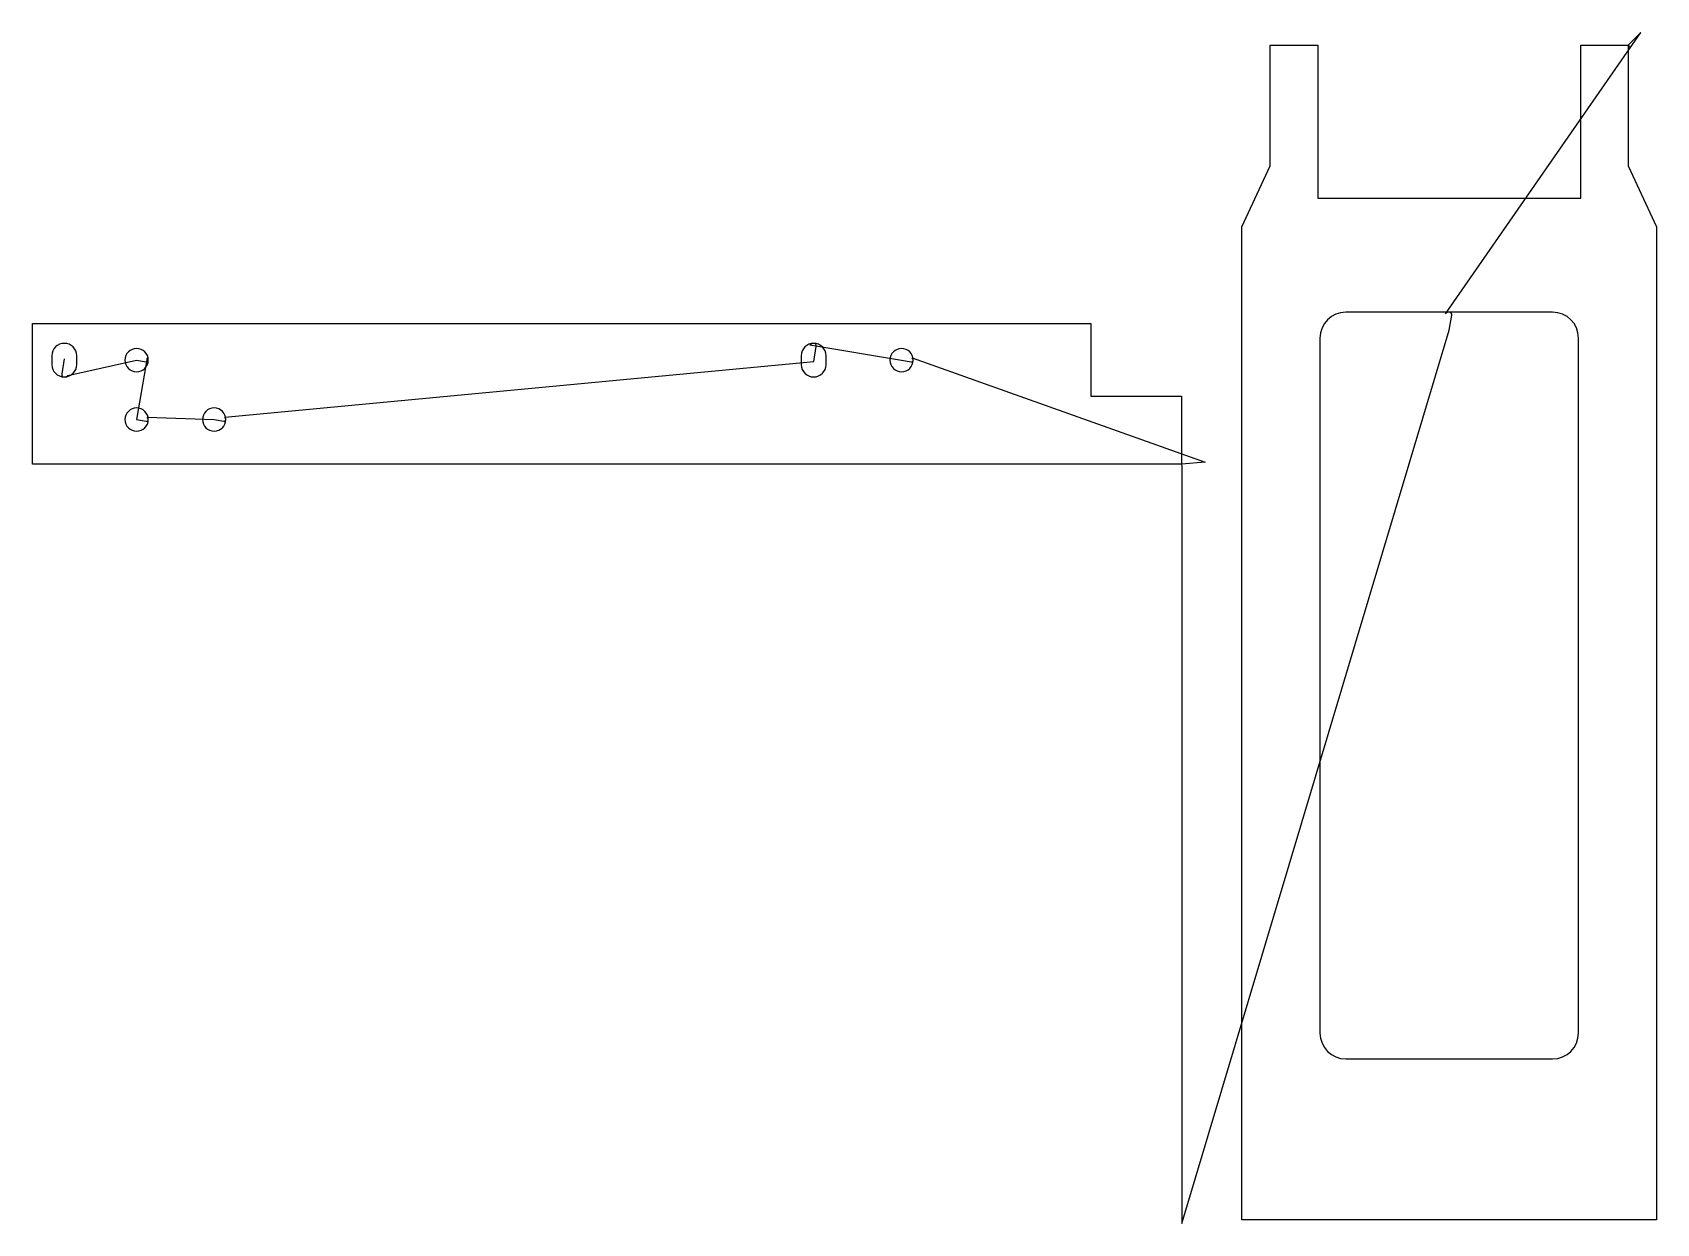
# Model space of a CAD drawing. Header units: metres. Extents: x 8 to 3150, y 0 to 2305.
import ezdxf

# ---------------------------------------------------------------- set-up
doc = ezdxf.new("R2010")
doc.units = ezdxf.units.M

msp = doc.modelspace()

# ---------------------------------------------------------------- linework, layer by layer
at = {"layer": 'TOOL_0'}
for p, q in [((2742.178, 1760.513), (3120.2, 2304.795)), ((3120.2, 2304.795), (3095.452, 2280.046)), ((2403.252, 2046.79), (2403.252, 2280.046)), ((2403.252, 2280.046), (2494.852, 2280.046)), ((2494.852, 2280.046), (2494.852, 1984.296)), ((3003.852, 1984.296), (3003.852, 2280.046)), ((3003.852, 2280.046), (3095.452, 2280.046)), ((3095.452, 2280.046), (3095.452, 2046.79)), ((3095.452, 2280.046), (3098.988, 2276.51)), ((2348.252, 1928.79), (2403.252, 2046.79)), ((3095.452, 2046.79), (3150.452, 1928.79)), ((2494.852, 1984.296), (3003.852, 1984.296)), ((2348.252, 7.046), (2348.252, 1928.79)), ((3150.452, 1928.79), (3150.452, 7.046)), ((2749.352, 1763.546), (2549.352, 1763.546)), ((2949.352, 1763.546), (2749.352, 1763.546)), ((8.292, 1469.741), (8.292, 1741.741)), ((8.292, 1741.741), (2056.292, 1741.741)), ((2056.292, 1741.741), (2056.292, 1601.241)), ((2231.951, 0), (2749.352, 1728.546)), ((2749.352, 1728.546), (2754.282, 1757.713)), ((1512.618, 1700.209), (1689.792, 1670.741)), ((1519.792, 1668.242), (1524.722, 1697.409)), ((2499.352, 1713.546), (2499.352, 368.546)), ((2999.352, 368.546), (2999.352, 1713.546)), ((45.792, 1679.242), (45.792, 1662.242)), ((69.792, 1673.241), (64.862, 1644.075)), ((76.966, 1641.275), (209.792, 1670.742)), ((93.792, 1662.242), (93.792, 1679.242)), ((230.342, 1675.354), (209.792, 1555.742)), ((209.792, 1670.742), (228.542, 1667.573)), ((380.342, 1560.354), (1519.792, 1668.242)), ((1495.792, 1679.242), (1495.792, 1662.242)), ((1543.792, 1662.242), (1543.792, 1679.242)), ((1689.792, 1670.741), (1708.542, 1667.572)), ((1710.342, 1675.353), (2276.865, 1473)), ((2056.292, 1601.241), (2231.292, 1601.241)), ((2231.292, 1601.241), (2231.292, 1469.741)), ((209.792, 1555.742), (228.542, 1552.573)), ((230.342, 1560.354), (359.792, 1555.742)), ((359.792, 1555.742), (378.542, 1552.573)), ((2231.292, 1469.741), (8.292, 1469.741)), ((2276.865, 1473), (2231.292, 1469.741)), ((2231.292, 1469.741), (2231.951, 1465.164)), ((2231.951, 1465.164), (2231.951, 0)), ((2549.352, 318.546), (2949.352, 318.546)), ((3150.452, 7.046), (2348.252, 7.046))]:
    msp.add_line(p, q, dxfattribs=at)
for centre, radius, start, end in [((2549.352, 1713.546), 50, 90, 180), ((2749.352, 1753.546), 10, 90, 135.838652), ((2749.352, 1758.546), 5, 350.409571, 90), ((2949.352, 1713.546), 50, 0, 90), ((69.792, 1679.242), 24, 0, 180), ((1519.792, 1679.242), 24, 90, 180), ((1519.792, 1693.242), 10, 90, 135.838652), ((1519.792, 1698.242), 5, 350.409571, 90), ((1519.792, 1679.242), 24, 0, 90), ((209.792, 1670.742), 22.5, 0, 180), ((209.792, 1670.742), 22.5, 180, 0), ((229.078, 1670.742), 3.214, 260.399934, 0), ((225.863, 1670.742), 6.429, 0, 45.838169), ((1689.792, 1670.741), 22.5, 0, 180), ((1689.792, 1670.741), 22.5, 180, 0), ((1709.078, 1670.741), 3.214, 260.399934, 0), ((1705.863, 1670.741), 6.429, 0, 45.838169), ((69.792, 1662.242), 24, 180, 270), ((69.792, 1643.242), 5, 170.409571, 270), ((69.792, 1662.242), 24, 270, 0), ((69.792, 1648.242), 10, 270, 315.838652), ((1519.792, 1662.242), 24, 180, 0), ((209.792, 1555.742), 22.5, 0, 180), ((359.792, 1555.742), 22.5, 0, 180), ((209.792, 1555.742), 22.5, 180, 0), ((229.078, 1555.742), 3.214, 260.399934, 0), ((225.863, 1555.742), 6.429, 0, 45.838169), ((359.792, 1555.742), 22.5, 180, 0), ((379.078, 1555.742), 3.214, 260.399934, 0), ((375.863, 1555.742), 6.429, 0, 45.838169), ((2549.352, 368.546), 50, 180, 270), ((2949.352, 368.546), 50, 270, 0)]:
    msp.add_arc(centre, radius, start, end, dxfattribs=at)

doc.saveas('drawing.dxf')
